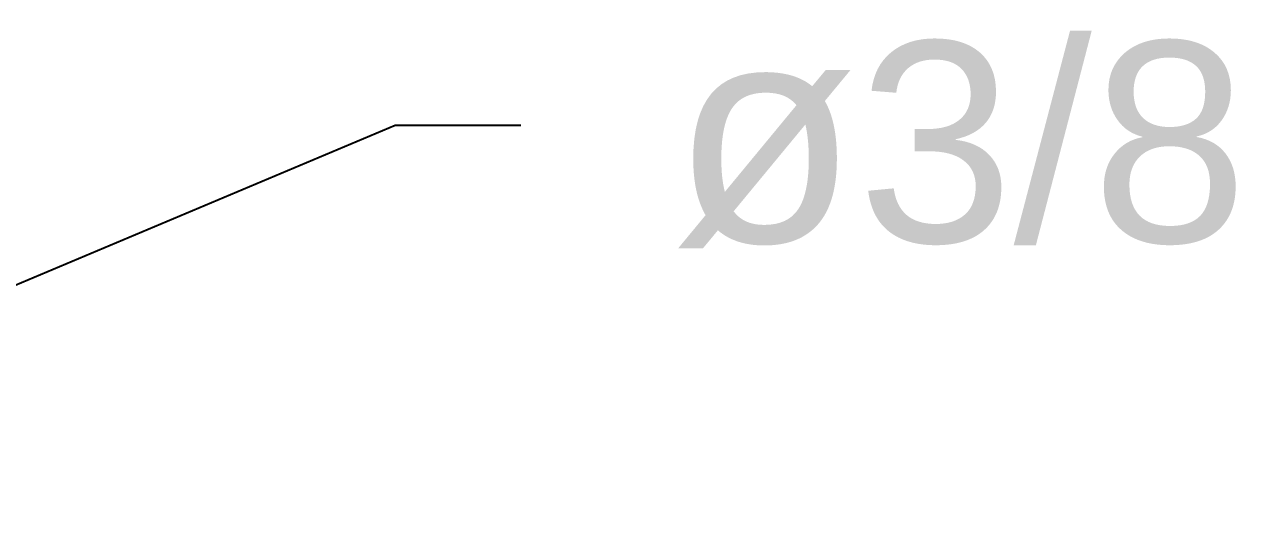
# Model space of a CAD drawing. Header units: feet. Extents: x -208 to 2089, y -974 to 342.
# Drawn here: x 845.66 to 857.95, y -519.21 to -514.31 of the extents above; entities that cross this region are included whole.
import ezdxf
from ezdxf import colors
from ezdxf.entities.mleader import LeaderData, LeaderLine
from ezdxf.math import Vec2, Vec3

# ---------------------------------------------------------------- set-up
doc = ezdxf.new("R2010")
doc.units = ezdxf.units.FT
doc.header["$MEASUREMENT"] = 0
doc.layers.add('TEXT', color=1, linetype='Continuous')
doc.styles.add('NEI-A', font='arial.ttf', dxfattribs={"height": 0.1})

msp = doc.modelspace()

# ---------------------------------------------------------------- leaders
at = {"layer": 'TEXT'}
ml = msp.add_multileader_mtext('Standard', dxfattribs=at)
ml.set_content('{\\H1.08333x;ø}3/8 COPPER GROUND BAR', color=256, style='NEI-A')
ml.set_leader_properties()
ml.build(insert=Vec2(0, 0))
ml.multileader.update_dxf_attribs({"dogleg_length": 0.0625, "arrow_head_size": 2.5, "scale": 20})
ctx = ml.context
ctx.base_point, ctx.scale, ctx.char_height, ctx.arrow_head_size, ctx.landing_gap_size, ctx.plane_origin = Vec3(850.59392, -515.30597), 20, 2, 2.5, 1.5, Vec3(784.96566, -555.06619)
notes = []
notes.append((ctx, [(0, (1, 1, 0), (849.34392, -515.30597), (1, 0), 1.25, [(0, [(833.49228, -521.98029)], 0, [])])]))
ctx.mtext.insert, ctx.mtext.width, ctx.mtext.line_spacing_factor, ctx.mtext.flow_direction = Vec3(852.09392, -514.30597), 18.4324606, 0.9, 5
for ctx, leaders in notes:
    for number, flags, end, landing, length, lines in leaders:
        leader = LeaderData()
        leader.index, (leader.has_last_leader_line, leader.has_dogleg_vector, leader.attachment_direction) = number, flags
        leader.last_leader_point, leader.dogleg_vector, leader.dogleg_length = Vec3(end), Vec3(landing), length
        for number, points, colour, breaks in lines:
            line = LeaderLine()
            line.index, line.vertices, line.color, line.breaks = number, Vec3.list(points), colors.encode_raw_color(colour), breaks
            leader.lines.append(line)
        ctx.leaders.append(leader)

doc.saveas('drawing.dxf')
